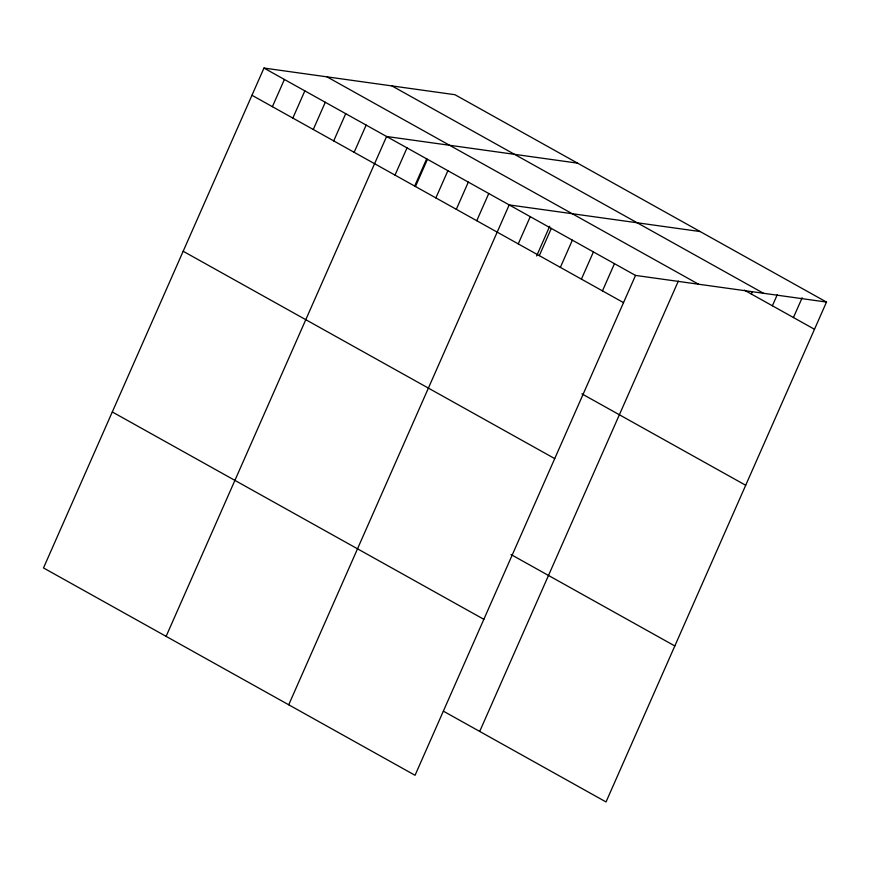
<?xml version="1.0" encoding="UTF-8"?>
<svg xmlns="http://www.w3.org/2000/svg" width="870" height="870" viewBox="0 0 870 870"><rect width="100%" height="100%" fill="white"/><g stroke="black" fill="none" stroke-linecap="round" stroke-linejoin="round"><path stroke-width="1.3" d="M826.5 302.064L454.945 94.71L263.969 68.056L43.5 567.936L415.055 775.29L635.524 275.42L826.5 302.064L606.031 801.944L443.374 711.16M272.397 106.684L284.403 79.464M292.842 118.092L304.837 90.871M313.276 129.489L325.282 102.269M333.71 140.897L345.716 113.676M354.144 152.304L366.15 125.084M166.116 636.361L386.584 136.492L577.56 163.136M395.013 175.109L407.019 147.889M414.555 186.3L426.561 159.069M415.447 186.517L427.453 159.297M435.881 197.914L447.887 170.705M456.315 209.322L468.321 182.102M476.749 220.73L488.755 193.51M288.72 704.787L509.189 204.918L700.176 231.561M518.248 243.883L530.254 216.663M536.616 255.965L549.72 226.254M539.302 255.639L551.308 228.418M560.356 267.384L572.362 240.163M581.41 279.139L593.416 251.919M602.464 290.885L614.47 263.664M479.696 731.442L678.339 281.064M751.332 294.038L752.419 291.559M772.386 305.783L777.301 294.647M793.44 317.528L802.173 297.736M391.924 85.912L763.479 293.266M744.318 290.112L814.494 329.284M326.989 76.854L698.545 284.207M263.969 68.056L635.524 275.42M251.963 95.276L623.518 302.629M581.91 393.849L745.699 485.264M183.168 251.256L554.723 458.61M511.027 554.549L674.826 645.964M112.295 411.956L483.84 619.309"/></g></svg>
